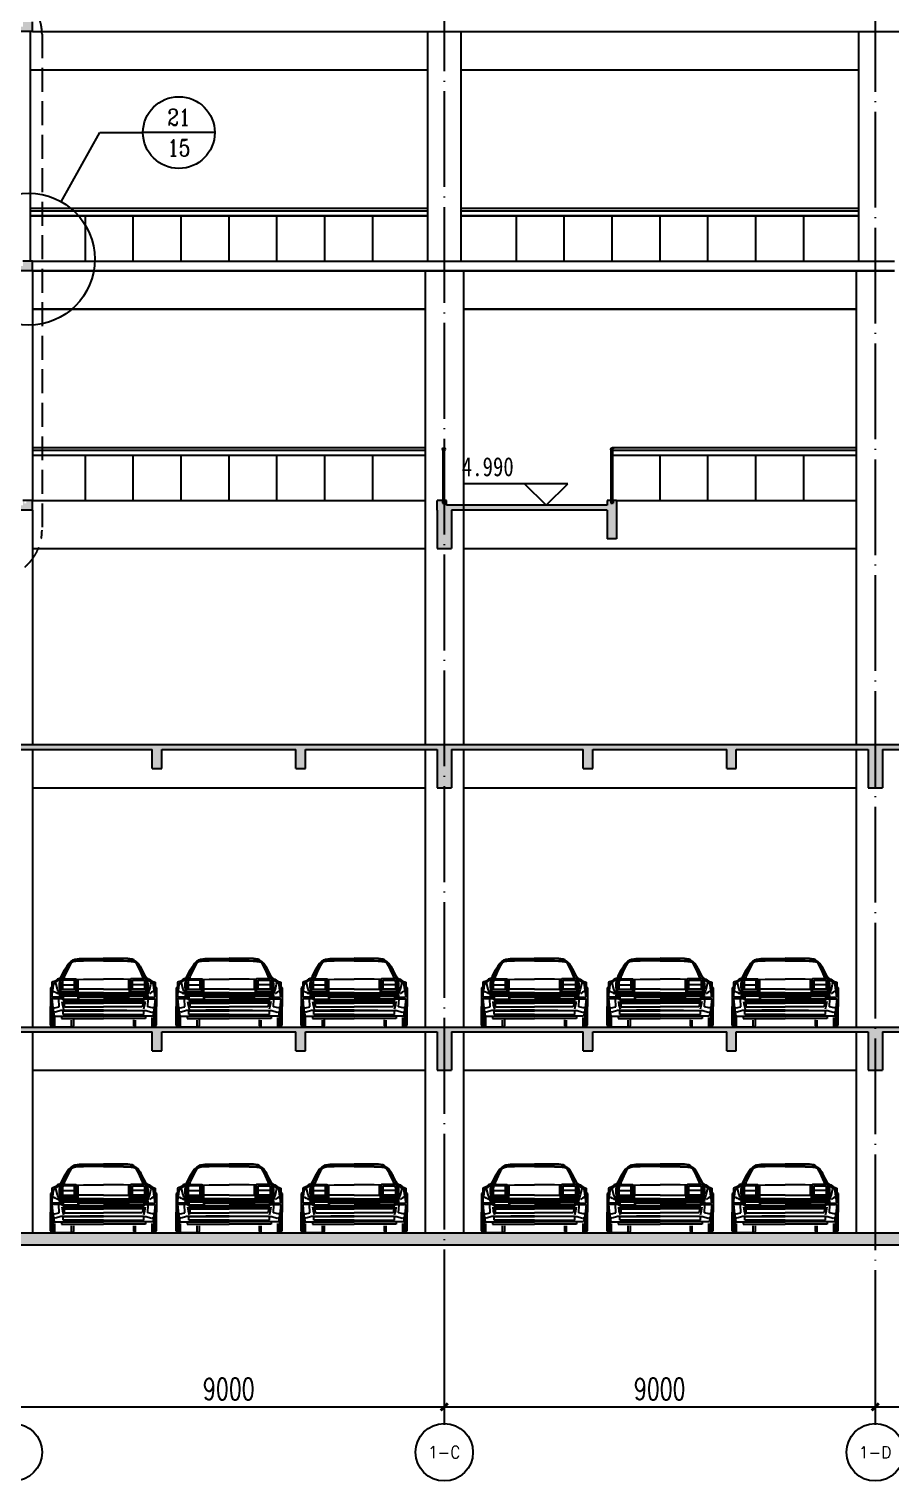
# Model space of a CAD drawing. Header units: millimetres. Extents: x 754901 to 867808, y 336140 to 408787.
# Drawn here: x 777325 to 795325, y 342403 to 372736 of the extents above; entities that cross this region are included whole.
import ezdxf
from ezdxf.enums import TextEntityAlignment as Align

# ---------------------------------------------------------------- set-up
doc = ezdxf.new("R2010")
doc.units = ezdxf.units.MM
doc.header["$LTSCALE"] = 1000
doc.header["$MEASUREMENT"] = 0
doc.linetypes.add('DASH', pattern=[0.35, 0.25, -0.1])
doc.linetypes.add('DOTE', pattern=[2.42, 2, -0.2, 0.02, -0.2])
doc.layers.get('0').update_dxf_attribs({"linetype": 'CONTINUOUS'})
doc.layers.get('Defpoints').update_dxf_attribs({"linetype": 'CONTINUOUS'})
for name, color, linetype in [('AXIS', 3, 'CONTINUOUS'), ('DIM_ELEV', 3, 'CONTINUOUS'), ('DIM_IDEN', 3, 'CONTINUOUS'), ('DOTE', 1, 'DOTE'), ('RAIL', 163, 'CONTINUOUS'), ('WALL', 255, 'CONTINUOUS'), ('WINDOW', 4, 'CONTINUOUS'), ('填充', 251, 'CONTINUOUS'), ('洁具', 56, 'CONTINUOUS')]:
    doc.layers.add(name, color=color, linetype=linetype)
doc.styles.add('_TCH_AXIS', font='COMPLEX', dxfattribs={"bigfont": 'GBCBIG'})
doc.styles.add('_TCH_DIM', font='', dxfattribs={"width": 0.8})
doc.styles.add('_TCH_LABEL', font='COMPLEX', dxfattribs={"bigfont": 'GBCBIG'})
doc.styles.add('DIM_FONT', font='SIMPLEX', dxfattribs={"width": 0.7, "bigfont": 'GBCBIG'})
doc.styles.get('_TCH_DIM').set_extended_font_data('SimSun')
doc.dimstyles.new('_TCH_ARCH&&150', dxfattribs={"dimscale": 1.5, "dimtxt": 300, "dimasz": 100, "dimexe": 250, "dimexo": 300, "dimgap": 100, "dimtad": 1, "dimdec": 0, "dimzin": 0, "dimdsep": 46, "dimtxsty": 'DIM_FONT', "dimblk": 'ARCHTICK', "dimcen": 0.09, "dimclrt": 7, "dimazin": 2, "dimtfac": 1, "dimtdec": 0, "dimtix": 1, "dimtmove": 2, "dimatfit": 3, "dimfxl": 1, "dimtolj": 1, "dimtzin": 0, "dimarcsym": 0})

# ---------------------------------------------------------------- blocks, each defined once
blk = doc.blocks.new('car')
at = {"linetype": 'Continuous'}
for p, q in [((167, 828), (229, 923)), ((201, 884), (173, 828)), ((195, 828), (229, 895)), ((229, 923), (201, 884)), ((240, 895), (206, 828)), ((256, 949), (229, 923)), ((229, 895), (256, 936)), ((268, 940), (240, 895)), ((290, 962), (256, 949)), ((256, 936), (290, 950)), ((262, 951), (290, 974)), ((290, 948), (268, 940)), ((290, 974), (315, 985)), ((329, 969), (290, 962)), ((290, 950), (329, 957)), ((329, 953), (290, 948)), ((315, 985), (379, 996)), ((440, 974), (329, 969)), ((329, 957), (440, 962)), ((440, 959), (329, 953)), ((379, 996), (730, 998)), ((730, 979), (440, 974)), ((440, 962), (730, 968)), ((712, 962), (440, 959)), ((730, 962), (712, 962)), ((1082, 996), (730, 998)), ((730, 979), (1020, 974)), ((1020, 962), (730, 968)), ((730, 962), (748, 962)), ((748, 962), (1020, 959)), ((1020, 974), (1132, 969)), ((1132, 957), (1020, 962)), ((1020, 959), (1132, 953)), ((1146, 985), (1082, 996)), ((1132, 969), (1171, 962)), ((1171, 950), (1132, 957)), ((1132, 953), (1171, 948)), ((1171, 974), (1146, 985)), ((1199, 951), (1171, 974)), ((1171, 962), (1204, 949)), ((1204, 936), (1171, 950)), ((1171, 948), (1193, 940)), ((1193, 940), (1221, 895)), ((1204, 949), (1232, 923)), ((1232, 895), (1204, 936)), ((1221, 895), (1254, 828)), ((1232, 923), (1260, 884)), ((1293, 828), (1232, 923)), ((1266, 828), (1232, 895)), ((1260, 884), (1288, 828)), ((28, 667), (-17, 650)), ((-17, 650), (-17, 433)), ((11, 628), (39, 650)), ((11, 628), (18, 633)), ((18, 633), (22, 656)), ((65, 695), (28, 667)), ((39, 650), (95, 689)), ((39, 639), (39, 650)), ((42, 622), (39, 639)), ((92, 706), (65, 695)), ((95, 669), (89, 633)), ((89, 633), (89, 583)), ((107, 715), (92, 706)), ((95, 694), (123, 739)), ((95, 689), (123, 700)), ((95, 689), (95, 669)), ((111, 650), (117, 680)), ((111, 505), (111, 650)), ((128, 739), (115, 697)), ((117, 680), (123, 700)), ((123, 739), (167, 828)), ((123, 700), (334, 700)), ((173, 828), (128, 739)), ((139, 680), (134, 650)), ((134, 650), (134, 548)), ((312, 680), (139, 680)), ((143, 700), (156, 739)), ((167, 739), (154, 700)), ((156, 739), (195, 828)), ((206, 828), (167, 739)), ((312, 548), (312, 680)), ((334, 518), (334, 700)), ((334, 700), (346, 692)), ((346, 692), (440, 695)), ((357, 680), (356, 508)), ((362, 684), (357, 680)), ((362, 548), (362, 684)), ((440, 695), (730, 695)), ((1020, 695), (730, 695)), ((1115, 692), (1020, 695)), ((1098, 548), (1098, 684)), ((1098, 684), (1104, 680)), ((1104, 680), (1105, 508)), ((1126, 700), (1115, 692)), ((1126, 518), (1126, 700)), ((1338, 700), (1126, 700)), ((1149, 548), (1149, 680)), ((1149, 680), (1321, 680)), ((1254, 828), (1293, 739)), ((1305, 739), (1266, 828)), ((1288, 828), (1333, 739)), ((1338, 739), (1293, 828)), ((1293, 739), (1307, 700)), ((1318, 700), (1305, 739)), ((1321, 680), (1327, 650)), ((1327, 650), (1327, 548)), ((1333, 739), (1346, 697)), ((1366, 694), (1338, 739)), ((1366, 689), (1338, 700)), ((1344, 680), (1338, 700)), ((1349, 650), (1344, 680)), ((1349, 505), (1349, 650)), ((1354, 715), (1368, 706)), ((1422, 650), (1366, 689)), ((1366, 689), (1366, 669)), ((1366, 669), (1372, 633)), ((1368, 706), (1395, 695)), ((1372, 633), (1372, 583)), ((1395, 695), (1433, 667)), ((1419, 622), (1422, 639)), ((1450, 628), (1422, 650)), ((1422, 639), (1422, 650)), ((1433, 667), (1478, 650)), ((1443, 633), (1439, 656)), ((1450, 628), (1443, 633)), ((1478, 650), (1478, 433)), ((-17, 585), (-39, 569)), ((-39, 569), (-39, 298)), ((-17, 622), (11, 628)), ((-17, 433), (-11, 505)), ((139, 433), (-13, 433)), ((-11, 505), (0, 567)), ((-11, 505), (5, 516)), ((0, 567), (5, 606)), ((0, 410), (0, 433)), ((5, 606), (11, 628)), ((5, 516), (11, 516)), ((11, 516), (33, 505)), ((33, 505), (62, 483)), ((61, 550), (42, 622)), ((72, 511), (61, 550)), ((86, 472), (72, 511)), ((97, 491), (86, 472)), ((90, 458), (87, 438)), ((87, 438), (87, 433)), ((87, 433), (92, 438)), ((89, 583), (93, 533)), ((100, 477), (90, 458)), ((92, 438), (96, 458)), ((93, 533), (97, 491)), ((96, 458), (105, 477)), ((111, 494), (100, 477)), ((105, 477), (117, 494)), ((106, 433), (111, 449)), ((111, 548), (334, 548)), ((111, 516), (334, 518)), ((356, 508), (111, 505)), ((730, 494), (111, 494)), ((111, 449), (131, 483)), ((127, 466), (117, 449)), ((117, 449), (117, 433)), ((117, 433), (120, 433)), ((120, 433), (123, 449)), ((123, 607), (134, 614)), ((123, 548), (123, 607)), ((123, 449), (128, 457)), ((139, 472), (127, 466)), ((128, 457), (139, 463)), ((131, 483), (150, 491)), ((134, 614), (312, 614)), ((730, 472), (139, 472)), ((139, 463), (730, 463)), ((730, 452), (139, 452)), ((139, 452), (139, 399)), ((362, 446), (145, 446)), ((145, 446), (145, 405)), ((150, 491), (730, 491)), ((312, 614), (323, 607)), ((323, 607), (323, 548)), ((730, 548), (362, 548)), ((362, 405), (362, 446)), ((368, 452), (368, 399)), ((730, 433), (368, 433)), ((730, 548), (1098, 548)), ((730, 494), (1349, 494)), ((1310, 491), (730, 491)), ((730, 472), (1321, 472)), ((1321, 463), (730, 463)), ((730, 452), (1321, 452)), ((730, 433), (1093, 433)), ((1093, 452), (1093, 399)), ((1098, 446), (1316, 446)), ((1098, 405), (1098, 446)), ((1105, 508), (1349, 505)), ((1349, 548), (1126, 548)), ((1349, 516), (1126, 518)), ((1149, 614), (1137, 607)), ((1137, 607), (1137, 548)), ((1327, 614), (1149, 614)), ((1330, 483), (1310, 491)), ((1316, 446), (1316, 405)), ((1321, 472), (1334, 466)), ((1333, 457), (1321, 463)), ((1321, 452), (1321, 399)), ((1321, 433), (1474, 433)), ((1338, 607), (1327, 614)), ((1349, 449), (1330, 483)), ((1338, 449), (1333, 457)), ((1334, 466), (1344, 449)), ((1338, 548), (1338, 607)), ((1341, 433), (1338, 449)), ((1344, 433), (1341, 433)), ((1355, 477), (1344, 494)), ((1344, 449), (1344, 433)), ((1349, 494), (1361, 477)), ((1355, 433), (1349, 449)), ((1365, 458), (1355, 477)), ((1361, 477), (1371, 458)), ((1368, 533), (1364, 491)), ((1364, 491), (1375, 472)), ((1368, 438), (1365, 458)), ((1372, 583), (1368, 533)), ((1374, 433), (1368, 438)), ((1371, 458), (1374, 438)), ((1374, 438), (1374, 433)), ((1375, 472), (1388, 511)), ((1388, 511), (1400, 550)), ((1427, 505), (1398, 483)), ((1400, 550), (1419, 622)), ((1450, 516), (1427, 505)), ((1455, 606), (1450, 628)), ((1478, 622), (1450, 628)), ((1455, 516), (1450, 516)), ((1461, 567), (1455, 606)), ((1472, 505), (1455, 516)), ((1472, 505), (1461, 567)), ((1461, 410), (1461, 433)), ((1478, 433), (1472, 505)), ((1478, 585), (1500, 569)), ((1500, 569), (1500, 298)), ((-39, 28), (-39, 298)), ((120, 410), (-17, 410)), ((-17, 410), (-6, 277)), ((-14, 365), (-14, 19)), ((-6, 277), (22, 277)), ((-6, 277), (5, 221)), ((0, 248), (0, 18)), ((5, 221), (17, 159)), ((33, 215), (5, 221)), ((22, 277), (89, 293)), ((111, 238), (33, 215)), ((89, 293), (81, 410)), ((123, 238), (111, 238)), ((139, 399), (120, 410)), ((150, 238), (123, 238)), ((126, 371), (134, 316)), ((134, 316), (150, 260)), ((139, 399), (730, 399)), ((156, 388), (139, 399)), ((145, 405), (362, 405)), ((145, 236), (730, 236)), ((145, 182), (145, 236)), ((390, 243), (150, 238)), ((730, 388), (156, 388)), ((156, 388), (156, 360)), ((730, 360), (156, 360)), ((156, 360), (156, 348)), ((156, 348), (730, 348)), ((156, 348), (167, 293)), ((167, 293), (730, 293)), ((730, 243), (390, 243)), ((1321, 399), (730, 399)), ((730, 388), (1305, 388)), ((730, 360), (1305, 360)), ((1305, 348), (730, 348)), ((1293, 293), (730, 293)), ((730, 243), (1071, 243)), ((1316, 236), (730, 236)), ((1071, 243), (1310, 238)), ((1316, 405), (1098, 405)), ((1305, 348), (1293, 293)), ((1305, 388), (1321, 399)), ((1305, 388), (1305, 360)), ((1305, 360), (1305, 348)), ((1327, 316), (1310, 260)), ((1310, 238), (1338, 238)), ((1316, 182), (1316, 236)), ((1321, 399), (1341, 410)), ((1335, 371), (1327, 316)), ((1338, 238), (1349, 238)), ((1341, 410), (1478, 410)), ((1349, 238), (1427, 215)), ((1372, 293), (1380, 410)), ((1439, 277), (1372, 293)), ((1427, 215), (1455, 221)), ((1466, 277), (1439, 277)), ((1455, 221), (1444, 159)), ((1466, 277), (1455, 221)), ((1461, 248), (1461, 18)), ((1478, 410), (1466, 277)), ((1475, 365), (1475, 19)), ((1500, 28), (1500, 298)), ((0, 0), (-39, 28)), ((0, 18), (14, -2)), ((229, 0), (0, 0)), ((17, 159), (730, 159)), ((24, 5), (24, 138)), ((123, 159), (123, 126)), ((123, 126), (730, 126)), ((730, 182), (145, 182)), ((276, 0), (229, 0)), ((268, 5), (268, 101)), ((295, 18), (276, 0)), ((295, 104), (295, 18)), ((730, 182), (1316, 182)), ((1444, 159), (730, 159)), ((1338, 126), (730, 126)), ((1165, 104), (1165, 18)), ((1165, 18), (1184, 0)), ((1184, 0), (1232, 0)), ((1193, 5), (1193, 101)), ((1232, 0), (1461, 0)), ((1338, 159), (1338, 126)), ((1437, 5), (1437, 138)), ((1461, 18), (1447, -2)), ((1461, 0), (1500, 28))]:
    blk.add_line(p, q, dxfattribs=at)
blk = doc.blocks.new('_ArchTick')
at = {"color": 0, "linetype": 'ByBlock', "const_width": 0.4}
blk.add_lwpolyline([(-0.5, -0.5), (0.5, 0.5)], dxfattribs=at)
blk = doc.blocks.new('*D8')
at = {"layer": 'AXIS', "color": 0, "lineweight": -2, "transparency": 16777216}
for p, q in [((776996, 345303), (776996, 343574)), ((785996, 345303), (785996, 343574)), ((776996, 343949), (785996, 343949))]:
    blk.add_line(p, q, dxfattribs=at)
at = {"layer": 'Defpoints', "color": 0}
for p in [(776996, 345753), (785996, 345753), (785996, 343949)]:
    blk.add_point(p, dxfattribs=at)
at = {"layer": 'AXIS', "color": 0, "lineweight": -2, "transparency": 16777216, "xscale": 150, "yscale": 150, "zscale": 150, "rotation": 180}
blk.add_blockref('_ArchTick', (776996, 343949), dxfattribs=at)
at = {"layer": 'AXIS', "color": 0, "lineweight": -2, "transparency": 16777216, "xscale": 150, "yscale": 150, "zscale": 150}
blk.add_blockref('_ArchTick', (785996, 343949), dxfattribs=at)
at = {"layer": 'AXIS', "color": 7, "transparency": 16777216, "insert": (781496, 344324), "char_height": 450, "attachment_point": 5, "style": 'DIM_FONT'}
blk.add_mtext('\\A1;9000', dxfattribs=at)
blk = doc.blocks.new('*D9')
at = {"layer": 'AXIS', "color": 0, "lineweight": -2, "transparency": 16777216}
for p, q in [((785996, 345303), (785996, 343574)), ((794996, 345303), (794996, 343574)), ((785996, 343949), (794996, 343949))]:
    blk.add_line(p, q, dxfattribs=at)
at = {"layer": 'Defpoints', "color": 0}
for p in [(785996, 345753), (794996, 345753), (794996, 343949)]:
    blk.add_point(p, dxfattribs=at)
at = {"layer": 'AXIS', "color": 0, "lineweight": -2, "transparency": 16777216, "xscale": 150, "yscale": 150, "zscale": 150, "rotation": 180}
blk.add_blockref('_ArchTick', (785996, 343949), dxfattribs=at)
at = {"layer": 'AXIS', "color": 0, "lineweight": -2, "transparency": 16777216, "xscale": 150, "yscale": 150, "zscale": 150}
blk.add_blockref('_ArchTick', (794996, 343949), dxfattribs=at)
at = {"layer": 'AXIS', "color": 7, "transparency": 16777216, "insert": (790496, 344324), "char_height": 450, "attachment_point": 5, "style": 'DIM_FONT'}
blk.add_mtext('\\A1;9000', dxfattribs=at)
blk = doc.blocks.new('*D10')
at = {"layer": 'AXIS', "color": 0, "lineweight": -2, "transparency": 16777216}
for p, q in [((794996, 345303), (794996, 343574)), ((803996, 345303), (803996, 343574)), ((794996, 343949), (803996, 343949))]:
    blk.add_line(p, q, dxfattribs=at)
at = {"layer": 'Defpoints', "color": 0}
for p in [(794996, 345753), (803996, 345753), (803996, 343949)]:
    blk.add_point(p, dxfattribs=at)
at = {"layer": 'AXIS', "color": 0, "lineweight": -2, "transparency": 16777216, "xscale": 150, "yscale": 150, "zscale": 150, "rotation": 180}
blk.add_blockref('_ArchTick', (794996, 343949), dxfattribs=at)
at = {"layer": 'AXIS', "color": 0, "lineweight": -2, "transparency": 16777216, "xscale": 150, "yscale": 150, "zscale": 150}
blk.add_blockref('_ArchTick', (803996, 343949), dxfattribs=at)
at = {"layer": 'AXIS', "color": 7, "transparency": 16777216, "insert": (799496, 344324), "char_height": 450, "attachment_point": 5, "style": 'DIM_FONT'}
blk.add_mtext('\\A1;9000', dxfattribs=at)

msp = doc.modelspace()

# ---------------------------------------------------------------- hatches: boundary and pattern name
at = {"layer": 'WINDOW'}
h = msp.add_hatch(dxfattribs=at)
h.set_pattern_fill('ANSI32', color=256, scale=29.985814, style=0)
h.set_pattern_definition([(45, (378088.427, 309098.95), (-7.9511897, 7.9511897), []), (45, (378093.728, 309098.95), (-7.9511897, 7.9511897), [])])
h.paths.add_polyline_path([(785957.2, 363957.3, 1), (786013.4, 363957.3, 1)])
h.paths.add_polyline_path([(786001.4, 363957.3, -1), (785969.2, 363957.3, -1)], flags=17)
h = msp.add_hatch(dxfattribs=at)
h.set_pattern_fill('ANSI32', color=256, scale=29.985814, style=0)
h.set_pattern_definition([(45, (381602.427, 309098.95), (-7.9511897, 7.9511897), []), (45, (381607.728, 309098.95), (-7.9511897, 7.9511897), [])])
h.paths.add_polyline_path([(789471.2, 363957.3, 1), (789527.4, 363957.3, 1)])
h.paths.add_polyline_path([(789515.4, 363957.3, -1), (789483.2, 363957.3, -1)], flags=17)
at = {"layer": '填充'}
h = msp.add_hatch(color=256, dxfattribs=at)
h.paths.add_polyline_path([(764145.9, 372685.9), (767845.9, 372685.9), (767845.9, 371885.9), (768145.9, 371885.9), (768145.9, 372685.9), (770595.9, 372685.9), (770595.9, 372285.9), (770795.9, 372285.9), (770795.9, 372685.9), (772867.5, 372685.9), (772867.5, 372785.9), (765095.9, 372785.9), (765095.9, 372885.9), (764795.9, 372885.9), (764795.9, 372785.9), (763795.9, 372785.9), (763795.9, 371885.9), (764145.9, 371885.9)])
h.paths.add_polyline_path([(773495.9, 372685.9), (776845.9, 372685.9), (776845.9, 371885.9), (777145.9, 371885.9), (777145.9, 372685.9), (777395.9, 372685.9), (777395.9, 372885.9), (777195.9, 372885.9), (777195.9, 372785.9), (773083, 372785.9, 0.0251666), (773072, 372685.9), (773295.9, 372685.9), (773295.9, 372085.9), (773495.9, 372085.9)])
h.paths.add_polyline_path([(773495.9, 372085.9), (773295.9, 372085.9), (773295.9, 371885.9), (773295.9, 371785.9), (773495.9, 371785.9)])
h.paths.add_polyline_path([(773083, 372785.9), (772867.5, 372785.9), (772867.5, 372685.9), (773072, 372685.9, -0.0251666)])
for points in [[(777145.9, 367685.9), (777395.9, 367685.9), (777395.9, 367885.9), (777195.9, 367885.9), (777195.9, 367785.9), (776595.9, 367785.9), (773595.9, 367785.9), (773595.9, 367885.9), (773495.9, 367885.9), (773495.9, 367085.9), (773695.9, 367085.9), (773695.9, 367685.9), (776845.9, 367685.9), (776845.9, 366985.9), (776595.9, 366985.9), (776595.9, 366885.9), (776845.9, 366885.9), (777145.9, 366885.9)], [(786145.9, 362685.9), (789395.9, 362685.9), (789395.9, 362085.9), (789595.9, 362085.9), (789595.9, 362885.9), (789395.9, 362885.9), (789395.9, 362785.9), (786045.9, 362785.9), (786045.9, 362885.9), (785845.9, 362885.9), (785845.9, 362685.9), (785845.9, 361885.9), (786145.9, 361885.9)]]:
    msp.add_hatch(color=256, dxfattribs=at).paths.add_polyline_path(points)
h = msp.add_hatch(color=256, dxfattribs=at)
h.paths.add_polyline_path([(771895.9, 362385.9), (772867.5, 362385.9), (772867.5, 362485.9), (768145.9, 362485.9), (768145.9, 362685.9), (768225.9, 362685.9), (768225.9, 362785.9), (768145.9, 362785.9), (768145.9, 362885.9), (767993.8, 362885.9), (767993.8, 362870.7), (767979.9, 362870.7), (767979.9, 362827.7), (767953.4, 362827.7), (767953.4, 362832.8, -0.4142136), (767948.3, 362827.7), (767932.4, 362827.7), (767932.4, 362870.7), (767916.1, 362870.7), (767916.1, 362885.9), (767845.9, 362885.9), (767845.9, 362785.9), (766995.9, 362785.9), (766995.9, 362635.9), (767845.9, 362635.9), (767845.9, 361985.9), (766995.9, 361985.9), (766995.9, 361835.9), (767845.9, 361835.9), (767845.9, 361785.9), (768145.9, 361785.9), (768145.9, 362385.9), (771695.9, 362385.9), (771695.9, 361785.9), (771895.9, 361785.9)])
h.paths.add_polyline_path([(777145.9, 362685.9), (777395.9, 362685.9), (777395.9, 362885.9), (777287.8, 362885.9), (777287.8, 362870.7), (777271.5, 362870.7), (777271.5, 362827.7), (777245, 362827.7), (777245, 362832.8, -0.4142136), (777239.9, 362827.7), (777224, 362827.7), (777224, 362870.7), (777210, 362870.7), (777210, 362885.9), (777195.9, 362885.9), (777195.9, 362785.9), (776595.9, 362785.9), (776595.9, 362685.9), (776845.9, 362685.9), (776845.9, 362485.9), (773070.2, 362485.9), (773070.2, 362385.9), (776845.9, 362385.9), (776845.9, 361885.9), (777145.9, 361885.9)])
h.paths.add_polyline_path([(773070.2, 362485.9), (772867.5, 362485.9), (772867.5, 362385.9), (773070.2, 362385.9)])
h = msp.add_hatch(color=256, dxfattribs=at)
h.paths.add_polyline_path([(862295.9, 356385.9), (858395.9, 356385.9), (858395.9, 357785.9), (771695.9, 357785.9), (771695.9, 357770.9), (767845.9, 357770.9), (767845.9, 356385.9), (764595.9, 356385.9), (764595.9, 347335.9), (862295.9, 347335.9)])
h.paths.add_polyline_path([(861895.9, 347585.9), (764995.9, 347585.9), (764995.9, 351785.9), (767845.9, 351785.9), (767845.9, 350985.9), (768145.9, 350985.9), (768145.9, 351785.9), (770895.9, 351785.9), (770895.9, 351385.9), (771095.9, 351385.9), (771095.9, 351785.9), (773895.9, 351785.9), (773895.9, 351385.9), (774095.9, 351385.9), (774095.9, 351785.9), (776845.9, 351785.9), (776845.9, 350985.9), (777145.9, 350985.9), (777145.9, 351785.9), (779895.9, 351785.9), (779895.9, 351385.9), (780095.9, 351385.9), (780095.9, 351785.9), (782895.9, 351785.9), (782895.9, 351385.9), (783095.9, 351385.9), (783095.9, 351785.9), (785845.9, 351785.9), (785845.9, 350985.9), (786145.9, 350985.9), (786145.9, 351785.9), (788895.9, 351785.9), (788895.9, 351385.9), (789095.9, 351385.9), (789095.9, 351785.9), (791895.9, 351785.9), (791895.9, 351385.9), (792095.9, 351385.9), (792095.9, 351785.9), (794845.9, 351785.9), (794845.9, 350985.9), (795145.9, 350985.9), (795145.9, 351785.9), (797895.9, 351785.9), (797895.9, 351385.9), (798095.9, 351385.9), (798095.9, 351785.9), (800895.9, 351785.9), (800895.9, 351385.9), (801095.9, 351385.9), (801095.9, 351785.9), (803845.9, 351785.9), (803845.9, 350985.9), (804145.9, 350985.9), (804145.9, 351785.9), (812845.9, 351785.9), (812845.9, 350985.9), (813145.9, 350985.9), (813145.9, 351785.9), (815895.9, 351785.9), (815895.9, 351385.9), (816095.9, 351385.9), (816095.9, 351785.9), (818895.9, 351785.9), (818895.9, 351385.9), (819095.9, 351385.9), (819095.9, 351785.9), (821845.9, 351785.9), (821845.9, 350985.9), (822145.9, 350985.9), (822145.9, 351785.9), (824895.9, 351785.9), (824895.9, 351385.9), (825095.9, 351385.9), (825095.9, 351785.9), (827895.9, 351785.9), (827895.9, 351385.9), (828095.9, 351385.9), (828095.9, 351785.9), (830845.9, 351785.9), (830845.9, 350985.9), (831145.9, 350985.9), (831145.9, 351785.9), (833895.9, 351785.9), (833895.9, 351385.9), (834095.9, 351385.9), (834095.9, 351785.9), (836895.9, 351785.9), (836895.9, 351385.9), (837095.9, 351385.9), (837095.9, 351785.9), (839845.9, 351785.9), (839845.9, 350985.9), (840145.9, 350985.9), (840145.9, 351785.9), (842895.9, 351785.9), (842895.9, 351385.9), (843095.9, 351385.9), (843095.9, 351785.9), (845895.9, 351785.9), (845895.9, 351385.9), (846095.9, 351385.9), (846095.9, 351785.9), (848845.9, 351785.9), (848845.9, 350985.9), (849145.9, 350985.9), (849145.9, 351785.9), (851895.9, 351785.9), (851895.9, 351385.9), (852095.9, 351385.9), (852095.9, 351785.9), (854895.9, 351785.9), (854895.9, 351385.9), (855095.9, 351385.9), (855095.9, 351785.9), (857845.9, 351785.9), (857845.9, 350985.9), (858145.9, 350985.9), (858145.9, 351785.9), (861895.9, 351785.9)], flags=16)
h.paths.add_polyline_path([(861895.9, 351885.9), (764995.9, 351885.9), (764995.9, 356285.9), (768145.9, 356285.9), (768145.9, 357685.9), (770895.9, 357685.9), (770895.9, 357285.9), (771095.9, 357285.9), (771095.9, 357685.9), (773895.9, 357685.9), (773895.9, 357285.9), (774095.9, 357285.9), (774095.9, 357685.9), (776845.9, 357685.9), (776845.9, 356885.9), (777145.9, 356885.9), (777145.9, 357685.9), (779895.9, 357685.9), (779895.9, 357285.9), (780095.9, 357285.9), (780095.9, 357685.9), (782895.9, 357685.9), (782895.9, 357285.9), (783095.9, 357285.9), (783095.9, 357685.9), (785845.9, 357685.9), (785845.9, 356885.9), (786145.9, 356885.9), (786145.9, 357685.9), (788895.9, 357685.9), (788895.9, 357285.9), (789095.9, 357285.9), (789095.9, 357685.9), (791895.9, 357685.9), (791895.9, 357285.9), (792095.9, 357285.9), (792095.9, 357685.9), (794845.9, 357685.9), (794845.9, 356885.9), (795145.9, 356885.9), (795145.9, 357685.9), (797895.9, 357685.9), (797895.9, 357285.9), (798095.9, 357285.9), (798095.9, 357685.9), (800895.9, 357685.9), (800895.9, 357285.9), (801095.9, 357285.9), (801095.9, 357685.9), (803845.9, 357685.9), (803845.9, 356885.9), (804145.9, 356885.9), (804145.9, 357685.9), (812845.9, 357685.9), (812845.9, 356885.9), (813145.9, 356885.9), (813145.9, 357685.9), (815895.9, 357685.9), (815895.9, 357285.9), (816095.9, 357285.9), (816095.9, 357685.9), (818895.9, 357685.9), (818895.9, 357285.9), (819095.9, 357285.9), (819095.9, 357685.9), (821845.9, 357685.9), (821845.9, 356885.9), (822145.9, 356885.9), (822145.9, 357685.9), (824895.9, 357685.9), (824895.9, 357285.9), (825095.9, 357285.9), (825095.9, 357685.9), (827895.9, 357685.9), (827895.9, 357285.9), (828095.9, 357285.9), (828095.9, 357685.9), (830845.9, 357685.9), (830845.9, 356885.9), (831145.9, 356885.9), (831145.9, 357685.9), (833895.9, 357685.9), (833895.9, 357285.9), (834095.9, 357285.9), (834095.9, 357685.9), (836895.9, 357685.9), (836895.9, 357285.9), (837095.9, 357285.9), (837095.9, 357685.9), (839845.9, 357685.9), (839845.9, 356885.9), (840145.9, 356885.9), (840145.9, 357685.9), (842895.9, 357685.9), (842895.9, 357285.9), (843095.9, 357285.9), (843095.9, 357685.9), (845895.9, 357685.9), (845895.9, 357285.9), (846095.9, 357285.9), (846095.9, 357685.9), (848845.9, 357685.9), (848845.9, 356885.9), (849145.9, 356885.9), (849145.9, 357685.9), (851895.9, 357685.9), (851895.9, 357285.9), (852095.9, 357285.9), (852095.9, 357685.9), (854895.9, 357685.9), (854895.9, 357285.9), (855095.9, 357285.9), (855095.9, 357685.9), (857845.9, 357685.9), (857995.9, 357685.9), (857995.9, 356285.9), (861895.9, 356285.9)], flags=16)

# ---------------------------------------------------------------- linework, layer by layer
at = {"layer": 'AXIS'}
for p, q in [((785995.9, 345753.4), (785995.9, 344057.9)), ((794995.9, 345753.4), (794995.9, 344057.9))]:
    msp.add_line(p, q, dxfattribs=at)
for centre in [(776995.9, 343002.8), (785995.9, 343002.8), (794995.9, 343002.8)]:
    msp.add_circle(centre, 600, dxfattribs=at)
at = {"layer": 'DIM_ELEV'}
for p, q in [((788575.5, 363235.9), (786407.5, 363235.9)), ((788125.5, 362785.9), (787675.5, 363235.9)), ((788125.5, 362785.9), (788575.5, 363235.9))]:
    msp.add_line(p, q, dxfattribs=at)
at = {"layer": 'DIM_IDEN'}
for p, q in [((777993.6, 369129.4), (778800.6, 370573)), ((778800.6, 370573), (779704.4, 370573)), ((781204.4, 370573), (779704.4, 370573))]:
    msp.add_line(p, q, dxfattribs=at)
for centre, radius in [((780454.4, 370573), 750), ((777321.7, 367927.4), 1377.1)]:
    msp.add_circle(centre, radius, dxfattribs=at)
at = {"layer": 'DOTE'}
for p, q in [((785995.9, 395635.9), (785995.9, 345753.4)), ((794995.9, 392785.9), (794995.9, 345753.4))]:
    msp.add_line(p, q, dxfattribs=at)
at = {"layer": 'RAIL'}
for p, q in [((777345.9, 372685.9), (777345.9, 367885.9)), ((777395.9, 372685.9), (834170.7, 372685.9)), ((785645.9, 372685.9), (785645.9, 367885.9)), ((786345.9, 372685.9), (786345.9, 367885.9)), ((794645.9, 372685.9), (794645.9, 367885.9)), ((777345.9, 371885.9), (785645.9, 371885.9)), ((777345.9, 371885.9), (785645.9, 371885.9)), ((786345.9, 371885.9), (794645.9, 371885.9)), ((777395.9, 367888.9), (786345.9, 367888.9)), ((777395.9, 367885.9), (785845.9, 367885.9)), ((777395.9, 367688.9), (785845.9, 367688.9)), ((777395.9, 367685.9), (777395.9, 362885.9)), ((777395.9, 367685.9), (785845.9, 367685.9)), ((785595.9, 367688.9), (795395.9, 367688.9)), ((785595.9, 367685.9), (785595.9, 362685.9)), ((785595.9, 367685.9), (795395.9, 367685.9)), ((786345.9, 367888.9), (795395.9, 367888.9)), ((786345.9, 367885.9), (795395.9, 367885.9)), ((786395.9, 367685.9), (786395.9, 357785.9)), ((794595.9, 367685.9), (794595.9, 357785.9)), ((777395.9, 366888.9), (785595.9, 366888.9)), ((777395.9, 366888.9), (785595.9, 366888.9)), ((777395.9, 366885.9), (785595.9, 366885.9)), ((777395.9, 366885.9), (785595.9, 366885.9)), ((786395.9, 366888.9), (794595.9, 366888.9)), ((786395.9, 366885.9), (794595.9, 366885.9)), ((777395.9, 362885.9), (785595.9, 362885.9)), ((789595.9, 362885.9), (794595.9, 362885.9)), ((777395.9, 362685.9), (777395.9, 357785.9)), ((785595.9, 362685.9), (785595.9, 357785.9)), ((777395.9, 361885.9), (785595.9, 361885.9)), ((786395.9, 361885.9), (794595.9, 361885.9)), ((777395.9, 357685.9), (777395.9, 351885.9)), ((785595.9, 357685.9), (785595.9, 351885.9)), ((786395.9, 357685.9), (786395.9, 351885.9)), ((794595.9, 357685.9), (794595.9, 351885.9)), ((777395.9, 356885.9), (785595.9, 356885.9)), ((786395.9, 356885.9), (794595.9, 356885.9)), ((777395.9, 351785.9), (777395.9, 347585.9)), ((785595.9, 351785.9), (785595.9, 347585.9)), ((786395.9, 351785.9), (786395.9, 347585.9)), ((794595.9, 351785.9), (794595.9, 347585.9)), ((777395.9, 350985.9), (785595.9, 350985.9)), ((786395.9, 350985.9), (794595.9, 350985.9))]:
    msp.add_line(p, q, dxfattribs=at)
at = {"layer": 'WALL'}
for p, q in [((777395.9, 372685.9), (777395.9, 372885.9)), ((777395.9, 372685.9), (777395.9, 372885.9)), ((777395.9, 372685.9), (777145.9, 372685.9)), ((777395.9, 367685.9), (777145.9, 367685.9)), ((777395.9, 367885.9), (777195.9, 367885.9)), ((777395.9, 367685.9), (777395.9, 367885.9)), ((777395.9, 367685.9), (777395.9, 367885.9)), ((777395.9, 362885.9), (777195.9, 362885.9)), ((777395.9, 362685.9), (777395.9, 362885.9)), ((786045.9, 362885.9), (785845.9, 362885.9)), ((785845.9, 362685.9), (785845.9, 362885.9)), ((786045.9, 362785.9), (786045.9, 362885.9)), ((789395.9, 362785.9), (786045.9, 362785.9)), ((789395.9, 362885.9), (789395.9, 362785.9)), ((789595.9, 362885.9), (789395.9, 362885.9)), ((789595.9, 362885.9), (789595.9, 362085.9)), ((777395.9, 362685.9), (777145.9, 362685.9)), ((785845.9, 362685.9), (785845.9, 361885.9)), ((789395.9, 362685.9), (786145.9, 362685.9)), ((786145.9, 362685.9), (786145.9, 361885.9)), ((789395.9, 362685.9), (789395.9, 362085.9)), ((785845.9, 361885.9), (786145.9, 361885.9)), ((789595.9, 362085.9), (789395.9, 362085.9)), ((771695.9, 357785.9), (858395.9, 357785.9)), ((777145.9, 357685.9), (779895.9, 357685.9)), ((779895.9, 357285.9), (779895.9, 357685.9)), ((780095.9, 357685.9), (782895.9, 357685.9)), ((780095.9, 357285.9), (780095.9, 357685.9)), ((782895.9, 357285.9), (782895.9, 357685.9)), ((783095.9, 357685.9), (785845.9, 357685.9)), ((783095.9, 357285.9), (783095.9, 357685.9)), ((785845.9, 357685.9), (785845.9, 356885.9)), ((786145.9, 357685.9), (788895.9, 357685.9)), ((786145.9, 357685.9), (786145.9, 356885.9)), ((788895.9, 357285.9), (788895.9, 357685.9)), ((789095.9, 357685.9), (791895.9, 357685.9)), ((789095.9, 357285.9), (789095.9, 357685.9)), ((791895.9, 357285.9), (791895.9, 357685.9)), ((792095.9, 357685.9), (794845.9, 357685.9)), ((792095.9, 357285.9), (792095.9, 357685.9)), ((794845.9, 357685.9), (794845.9, 356885.9)), ((795145.9, 357685.9), (797895.9, 357685.9)), ((795145.9, 357685.9), (795145.9, 356885.9)), ((779895.9, 357285.9), (780095.9, 357285.9)), ((782895.9, 357285.9), (783095.9, 357285.9)), ((788895.9, 357285.9), (789095.9, 357285.9)), ((791895.9, 357285.9), (792095.9, 357285.9)), ((785845.9, 356885.9), (786145.9, 356885.9)), ((794845.9, 356885.9), (795145.9, 356885.9)), ((764995.9, 351885.9), (861895.9, 351885.9)), ((777145.9, 351785.9), (779895.9, 351785.9)), ((779895.9, 351385.9), (779895.9, 351785.9)), ((780095.9, 351785.9), (782895.9, 351785.9)), ((780095.9, 351385.9), (780095.9, 351785.9)), ((782895.9, 351385.9), (782895.9, 351785.9)), ((783095.9, 351785.9), (785845.9, 351785.9)), ((783095.9, 351385.9), (783095.9, 351785.9)), ((785845.9, 351785.9), (785845.9, 350985.9)), ((786145.9, 351785.9), (788895.9, 351785.9)), ((786145.9, 351785.9), (786145.9, 350985.9)), ((788895.9, 351385.9), (788895.9, 351785.9)), ((789095.9, 351785.9), (791895.9, 351785.9)), ((789095.9, 351385.9), (789095.9, 351785.9)), ((791895.9, 351385.9), (791895.9, 351785.9)), ((792095.9, 351785.9), (794845.9, 351785.9)), ((792095.9, 351385.9), (792095.9, 351785.9)), ((794845.9, 351785.9), (794845.9, 350985.9)), ((795145.9, 351785.9), (797895.9, 351785.9)), ((795145.9, 351785.9), (795145.9, 350985.9)), ((779895.9, 351385.9), (780095.9, 351385.9)), ((782895.9, 351385.9), (783095.9, 351385.9)), ((788895.9, 351385.9), (789095.9, 351385.9)), ((791895.9, 351385.9), (792095.9, 351385.9)), ((785845.9, 350985.9), (786145.9, 350985.9)), ((794845.9, 350985.9), (795145.9, 350985.9)), ((764595.9, 347335.9), (862295.9, 347335.9)), ((764995.9, 347585.9), (861895.9, 347585.9))]:
    msp.add_line(p, q, dxfattribs=at)
at = {"layer": 'WINDOW'}
for p, q in [((785645.9, 368988.4), (777345.9, 368988.4)), ((785645.9, 368985.4), (777345.9, 368985.4)), ((785645.9, 368932.3), (777345.9, 368932.3)), ((785645.9, 368929.3), (777345.9, 368929.3)), ((794645.9, 368988.4), (786345.9, 368988.4)), ((794645.9, 368985.4), (786345.9, 368985.4)), ((794645.9, 368932.3), (786345.9, 368932.3)), ((794645.9, 368929.3), (786345.9, 368929.3)), ((785645.9, 368832.3), (777345.9, 368832.3)), ((785645.9, 368829.3), (777345.9, 368829.3)), ((778495.9, 368832.3), (778495.9, 367888.9)), ((778495.9, 368829.3), (778495.9, 367885.9)), ((779495.9, 368832.3), (779495.9, 367888.9)), ((779495.9, 368829.3), (779495.9, 367885.9)), ((780495.9, 368832.3), (780495.9, 367888.9)), ((780495.9, 368829.3), (780495.9, 367885.9)), ((781495.9, 368832.3), (781495.9, 367888.9)), ((781495.9, 368829.3), (781495.9, 367885.9)), ((782495.9, 368832.3), (782495.9, 367888.9)), ((782495.9, 368829.3), (782495.9, 367885.9)), ((783495.9, 368832.3), (783495.9, 367888.9)), ((783495.9, 368829.3), (783495.9, 367885.9)), ((784495.9, 368832.3), (784495.9, 367888.9)), ((784495.9, 368829.3), (784495.9, 367885.9)), ((794645.9, 368832.3), (786345.9, 368832.3)), ((794645.9, 368829.3), (786345.9, 368829.3)), ((787495.9, 368832.3), (787495.9, 367888.9)), ((787495.9, 368829.3), (787495.9, 367885.9)), ((788495.9, 368832.3), (788495.9, 367888.9)), ((788495.9, 368829.3), (788495.9, 367885.9)), ((789495.9, 368832.3), (789495.9, 367888.9)), ((789495.9, 368829.3), (789495.9, 367885.9)), ((790495.9, 368832.3), (790495.9, 367888.9)), ((790495.9, 368829.3), (790495.9, 367885.9)), ((791495.9, 368832.3), (791495.9, 367888.9)), ((791495.9, 368829.3), (791495.9, 367885.9)), ((792495.9, 368832.3), (792495.9, 367888.9)), ((792495.9, 368829.3), (792495.9, 367885.9)), ((793495.9, 368832.3), (793495.9, 367888.9)), ((793495.9, 368829.3), (793495.9, 367885.9)), ((785595.9, 363985.4), (777395.9, 363985.4)), ((785595.9, 363929.3), (777395.9, 363929.3)), ((785595.9, 363829.3), (777395.9, 363829.3)), ((778495.9, 363829.3), (778495.9, 362885.9)), ((779495.9, 363829.3), (779495.9, 362885.9)), ((780495.9, 363829.3), (780495.9, 362885.9)), ((781495.9, 363829.3), (781495.9, 362885.9)), ((782495.9, 363829.3), (782495.9, 362885.9)), ((783495.9, 363829.3), (783495.9, 362885.9)), ((784495.9, 363829.3), (784495.9, 362885.9)), ((785970.5, 362885.9), (785970.5, 363933.5)), ((786000.5, 362885.9), (786000.5, 363933.7)), ((789484.5, 362885.9), (789484.5, 363933.5)), ((794595.9, 363985.4), (789502.9, 363985.4)), ((794595.9, 363929.3), (789502.9, 363929.3)), ((789514.5, 362885.9), (789514.5, 363933.7)), ((794595.9, 363829.3), (789514.5, 363829.3)), ((790495.9, 363829.3), (790495.9, 362885.9)), ((791495.9, 363829.3), (791495.9, 362885.9)), ((792495.9, 363829.3), (792495.9, 362885.9)), ((793495.9, 363829.3), (793495.9, 362885.9)), ((785946.7, 362885.9), (785946.7, 362870.7)), ((785946.7, 362870.7), (786024.5, 362870.7)), ((785954.7, 362870.7), (785960.3, 362885.9)), ((785960.7, 362870.7), (785966.3, 362885.9)), ((785973.5, 362870.7), (785979.1, 362885.9)), ((785979.5, 362870.7), (785985.1, 362885.9)), ((785998.2, 362870.7), (786003.8, 362885.9)), ((786004.2, 362870.7), (786009.8, 362885.9)), ((786024.5, 362870.7), (786024.5, 362885.9)), ((789460.7, 362885.9), (789460.7, 362870.7)), ((789460.7, 362870.7), (789538.5, 362870.7)), ((789468.7, 362870.7), (789474.3, 362885.9)), ((789474.7, 362870.7), (789480.3, 362885.9)), ((789487.5, 362870.7), (789493.1, 362885.9)), ((789493.5, 362870.7), (789499.1, 362885.9)), ((789512.2, 362870.7), (789517.8, 362885.9)), ((789518.2, 362870.7), (789523.8, 362885.9)), ((789538.5, 362870.7), (789538.5, 362885.9))]:
    msp.add_line(p, q, dxfattribs=at)
at = {"layer": 'WINDOW', "linetype": 'DASH', "ltscale": 0.05}
for p, q in [((785960.7, 362870.7), (786008.2, 362870.7)), ((785960.7, 362870.7), (785960.7, 362832.8)), ((785965.8, 362865.5), (786003.1, 362865.5)), ((785965.8, 362865.5), (785965.8, 362838)), ((785965.8, 362827.7), (785976.6, 362827.7)), ((785970.9, 362832.8), (785971.5, 362832.8)), ((785976.6, 362838), (785976.6, 362844.3)), ((785981.7, 362844.3), (785976.6, 362844.3)), ((785981.7, 362832.8), (785981.7, 362844.3)), ((785987.2, 362832.8), (785987.2, 362844.3)), ((785987.2, 362844.3), (785992.3, 362844.3)), ((785992.3, 362838), (785992.3, 362844.3)), ((786003.1, 362827.7), (785992.3, 362827.7)), ((785998, 362832.8), (785997.4, 362832.8)), ((786003.1, 362865.5), (786003.1, 362838)), ((786008.2, 362870.7), (786008.2, 362832.8)), ((789474.7, 362870.7), (789522.2, 362870.7)), ((789474.7, 362870.7), (789474.7, 362832.8)), ((789479.8, 362865.5), (789517.1, 362865.5)), ((789479.8, 362865.5), (789479.8, 362838)), ((789479.8, 362827.7), (789490.6, 362827.7)), ((789484.9, 362832.8), (789485.5, 362832.8)), ((789490.6, 362838), (789490.6, 362844.3)), ((789495.7, 362844.3), (789490.6, 362844.3)), ((789495.7, 362832.8), (789495.7, 362844.3)), ((789501.2, 362832.8), (789501.2, 362844.3)), ((789501.2, 362844.3), (789506.3, 362844.3)), ((789506.3, 362838), (789506.3, 362844.3)), ((789517.1, 362827.7), (789506.3, 362827.7)), ((789512, 362832.8), (789511.4, 362832.8)), ((789517.1, 362865.5), (789517.1, 362838)), ((789522.2, 362870.7), (789522.2, 362832.8))]:
    msp.add_line(p, q, dxfattribs=at)
at = {"layer": 'WINDOW'}
for centre, radius in [((785985.3, 363957.3), 28.1), ((785985.3, 363957.3), 16.1), ((789499.3, 363957.3), 28.1), ((789499.3, 363957.3), 16.1)]:
    msp.add_circle(centre, radius, dxfattribs=at)
at = {"layer": 'WINDOW', "linetype": 'DASH', "ltscale": 0.05}
for centre, start, end in [((785965.8, 362832.8), 180, 270), ((785970.9, 362838), 180, 270), ((785971.5, 362838), 270, 0), ((785976.6, 362832.8), 270, 0), ((785992.3, 362832.8), 180, 270), ((785997.4, 362838), 180, 270), ((785998, 362838), 270, 0), ((786003.1, 362832.8), 270, 0), ((789479.8, 362832.8), 180, 270), ((789484.9, 362838), 180, 270), ((789485.5, 362838), 270, 0), ((789490.6, 362832.8), 270, 0), ((789506.3, 362832.8), 180, 270), ((789511.4, 362838), 180, 270), ((789512, 362838), 270, 0), ((789517.1, 362832.8), 270, 0)]:
    msp.add_arc(centre, 5.12, start, end, dxfattribs=at)
at = {"layer": '填充', "linetype": 'DASH', "ltscale": 2}
msp.add_lwpolyline([(774070.2, 373626.8), (776595.9, 373626.8, -0.4142136), (777595.9, 372626.8), (777595.9, 362265.6, -0.4142136), (776595.9, 361265.6), (774070.2, 361265.6, -0.3940426), (773070.2, 362365.6), (773070.2, 372626.8, -0.4142136)], format="xyb", close=True, dxfattribs=at)

# ---------------------------------------------------------------- block references
at = {"layer": '洁具', "xscale": 1.439999999944121, "yscale": 1.439999999944121, "zscale": 1.439999999944121}
for p in [(777828.3, 351885.9), (780452.8, 351885.9), (783064.3, 351885.9), (786828.3, 351885.9), (789452.8, 351885.9), (792064.3, 351885.9), (777828.3, 347585.9), (780452.8, 347585.9), (783064.3, 347585.9), (786828.3, 347585.9), (789452.8, 347585.9), (792064.3, 347585.9)]:
    msp.add_blockref('car', p, dxfattribs=at)

# ---------------------------------------------------------------- texts
at = {"layer": 'AXIS', "color": 7, "style": '_TCH_AXIS'}
for s, height, p, p2 in [('1-C', 252.81, (785658.8, 342876.4), (786333, 342876.4)), ('1-D', 245.12, (794657.4, 342880.3), (795334.4, 342880.3))]:
    msp.add_text(s, height=height, dxfattribs=at).set_placement(p, p2, align=Align.FIT)
at = {"layer": 'DIM_ELEV', "color": 7, "style": '_TCH_DIM', "width": 0.8}
msp.add_text('4.990', height=398.73, dxfattribs=at).set_placement((786362.5, 363393.4))
at = {"layer": 'DIM_IDEN', "color": 7, "style": '_TCH_LABEL'}
for s, p, p2 in [('21', (780215.1, 370718.7), (780693.6, 370718.7)), ('15', (780215.1, 370080.7), (780693.6, 370080.7))]:
    msp.add_text(s, height=346.49, dxfattribs=at).set_placement(p, p2, align=Align.FIT)

# ---------------------------------------------------------------- dimensions: what is measured, and where the dimension line sits
at = {"layer": 'AXIS'}
for p1, p2, picture, middle in [((776995.9, 345753.4), (785995.9, 345753.4), '*D8', (781495.9, 344323.9)), ((785995.9, 345753.4), (794995.9, 345753.4), '*D9', (790495.9, 344323.9)), ((794995.9, 345753.4), (803995.9, 345753.4), '*D10', (799495.9, 344323.9))]:
    dim = msp.add_aligned_dim(p1=p1, p2=p2, distance=-1804.5, dimstyle='_TCH_ARCH&&150', dxfattribs=at)
    dim.commit()
    dim.dimension.update_dxf_attribs({"geometry": picture, "text_midpoint": middle})

doc.saveas('drawing.dxf')
